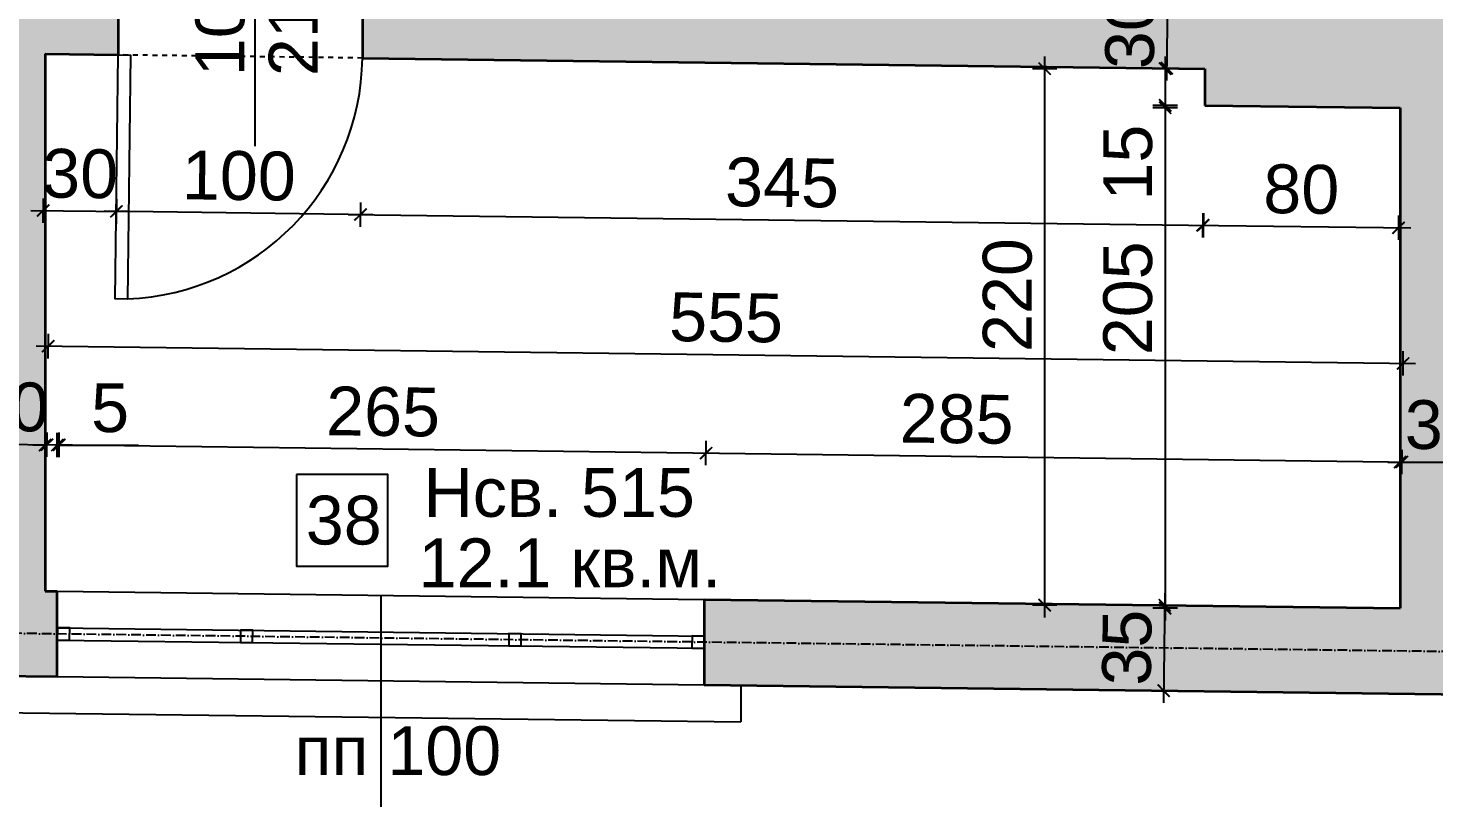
# Model space of a CAD drawing. Header units: inches. Extents: x -72385 to 39588, y -6525 to 66685.
# Drawn here: x -40819 to -40243, y 1096 to 1411 of the extents above; entities that cross this region are included whole.
import ezdxf

# ---------------------------------------------------------------- set-up
doc = ezdxf.new("R2010")
doc.units = ezdxf.units.IN
doc.header["$MEASUREMENT"] = 0
doc.linetypes.add('DashDot', pattern=[0.6, 0.4, -0.1, 0, -0.1])
doc.linetypes.add('Hidden', pattern=[0.4, 0.2, -0.2])
for name, color, linetype, lineweight in [('Врати', 251, 'Continuous', 25), ('Изгледни линии', 253, 'Continuous', 25), ('Надписи Hсв', 252, 'Continuous', 25), ('Надписи врати', 252, 'Continuous', 25), ('Надписи коти външни', 252, 'Continuous', 25), ('Надписи коти вътрешни', 252, 'Continuous', 25), ('Надписи номера на пом.', 252, 'Continuous', 25), ('Надписи площ', 252, 'Continuous', 25), ('Надписи прозорци', 252, 'Continuous', 25), ('Оси', 252, 'DashDot', 25), ('Прозорци', 251, 'Continuous', 25), ('Пунктир', 253, 'Hidden', 25), ('Разрезни линии', 7, 'Continuous', 35), ('Щрих стени', 254, 'Continuous', 25)]:
    doc.layers.add(name, color=color, linetype=linetype, lineweight=lineweight)
doc.styles.add('Arial Regular', font='arial.ttf')
doc.styles.get("Standard").update_dxf_attribs({"font": 'arial.ttf'})
doc.dimstyles.new('Annotative', dxfattribs={"dimscale": 0, "dimtxt": 20, "dimasz": 5, "dimexe": 5, "dimexo": 5, "dimgap": 5, "dimtad": 1, "dimdec": 0, "dimzin": 0, "dimdsep": 46, "dimtxsty": 'Standard', "dimblk": 'ARCHTICK', "dimcen": 5, "dimdle": 5, "dimadec": 0, "dimazin": 0, "dimtfac": 1, "dimtdec": 0, "dimtofl": 0, "dimtmove": 0, "dimatfit": 3, "dimldrblk": 'ARCHTICK', "dimfxl": 5, "dimfxlon": 1, "dimtolj": 1, "dimtzin": 0, "dimarcsym": 1})

# ---------------------------------------------------------------- blocks, each defined once
blk = doc.blocks.new('_ArchTick')
at = {"color": 0, "linetype": 'ByBlock', "const_width": 0.15}
blk.add_lwpolyline([(-0.5, -0.5), (0.5, 0.5)], dxfattribs=at)
blk = doc.blocks.new('*D1953')
at = {"layer": 'Defpoints', "color": 0, "ltscale": 50, "transparency": 16777216}
for p in [(-40812.34, 1400.9), (-40782.34, 1400.51), (-40783.15, 1336.37)]:
    blk.add_point(p, dxfattribs=at)
at = {"layer": 'Надписи коти вътрешни', "color": 0, "lineweight": -2, "ltscale": 50, "transparency": 16777216}
for p, q in [((-40813.09, 1341.75), (-40813.22, 1331.76)), ((-40818.15, 1336.82), (-40778.15, 1336.31)), ((-40783.09, 1341.37), (-40783.22, 1331.37))]:
    blk.add_line(p, q, dxfattribs=at)
at = {"layer": 'Надписи коти вътрешни', "color": 0, "lineweight": -2, "ltscale": 50, "transparency": 16777216, "xscale": 5, "yscale": 5, "zscale": 5}
for p, rotation in [((-40813.15, 1336.76), 179.2706286525393), ((-40783.15, 1336.37), 359.2706286525393)]:
    blk.add_blockref('_ArchTick', p, dxfattribs=dict(at, rotation=rotation))
at = {"layer": 'Надписи коти вътрешни', "color": 0, "ltscale": 50, "transparency": 16777216, "insert": (-40797.96, 1351.78), "char_height": 20, "attachment_point": 5, "rotation": 359.27063}
blk.add_mtext('\\A1;30', dxfattribs=at)
blk = doc.blocks.new('*D1896')
at = {"layer": 'Defpoints', "color": 0, "ltscale": 50, "transparency": 16777216}
for p in [(-40782.34, 1400.51), (-40682.34, 1399.24), (-40783.15, 1336.37)]:
    blk.add_point(p, dxfattribs=at)
at = {"layer": 'Надписи коти вътрешни', "color": 0, "lineweight": -2, "ltscale": 50, "transparency": 16777216}
for p, q in [((-40678.15, 1335.04), (-40788.15, 1336.44)), ((-40783.09, 1341.37), (-40783.22, 1331.37)), ((-40683.09, 1340.1), (-40683.22, 1330.1))]:
    blk.add_line(p, q, dxfattribs=at)
at = {"layer": 'Надписи коти вътрешни', "color": 0, "lineweight": -2, "ltscale": 50, "transparency": 16777216, "xscale": 5, "yscale": 5, "zscale": 5}
for p, rotation in [((-40783.15, 1336.37), 179.2706286525483), ((-40683.15, 1335.1), 359.2706286525483)]:
    blk.add_blockref('_ArchTick', p, dxfattribs=dict(at, rotation=rotation))
at = {"layer": 'Надписи коти вътрешни', "color": 0, "ltscale": 50, "transparency": 16777216, "insert": (-40732.96, 1350.95), "char_height": 20, "attachment_point": 5, "rotation": 359.27063}
blk.add_mtext('\\A1;100', dxfattribs=at)
blk = doc.blocks.new('*D1897')
at = {"layer": 'Defpoints', "color": 0, "ltscale": 50, "transparency": 16777216}
for p in [(-40682.34, 1399.24), (-40337.34, 1394.85), (-40338.15, 1330.71)]:
    blk.add_point(p, dxfattribs=at)
at = {"layer": 'Надписи коти вътрешни', "color": 0, "lineweight": -2, "ltscale": 50, "transparency": 16777216}
for p, q in [((-40683.09, 1340.1), (-40683.22, 1330.1)), ((-40688.15, 1335.16), (-40333.15, 1330.64)), ((-40338.09, 1335.71), (-40338.22, 1325.71))]:
    blk.add_line(p, q, dxfattribs=at)
at = {"layer": 'Надписи коти вътрешни', "color": 0, "lineweight": -2, "ltscale": 50, "transparency": 16777216, "xscale": 5, "yscale": 5, "zscale": 5}
for p, rotation in [((-40683.15, 1335.1), 179.2706286525475), ((-40338.15, 1330.71), 359.2706286525474)]:
    blk.add_blockref('_ArchTick', p, dxfattribs=dict(at, rotation=rotation))
at = {"layer": 'Надписи коти вътрешни', "color": 0, "ltscale": 50, "transparency": 16777216, "insert": (-40510.46, 1348.12), "char_height": 20, "attachment_point": 5, "rotation": 359.27063}
blk.add_mtext('\\A1;345', dxfattribs=at)
blk = doc.blocks.new('*D1898')
at = {"layer": 'Defpoints', "color": 0, "ltscale": 50, "transparency": 16777216}
for p in [(-40337.34, 1379.85), (-40257.34, 1378.83), (-40257.96, 1329.69)]:
    blk.add_point(p, dxfattribs=at)
at = {"layer": 'Надписи коти вътрешни', "color": 0, "lineweight": -2, "ltscale": 50, "transparency": 16777216}
for p, q in [((-40342.96, 1330.77), (-40252.96, 1329.62)), ((-40337.9, 1335.71), (-40338.03, 1325.71)), ((-40257.9, 1334.69), (-40258.03, 1324.69))]:
    blk.add_line(p, q, dxfattribs=at)
at = {"layer": 'Надписи коти вътрешни', "color": 0, "lineweight": -2, "ltscale": 50, "transparency": 16777216, "xscale": 5, "yscale": 5, "zscale": 5}
for p, rotation in [((-40337.96, 1330.71), 179.2706286525489), ((-40257.96, 1329.69), 359.2706286525489)]:
    blk.add_blockref('_ArchTick', p, dxfattribs=dict(at, rotation=rotation))
at = {"layer": 'Надписи коти вътрешни', "color": 0, "ltscale": 50, "transparency": 16777216, "insert": (-40297.77, 1345.41), "char_height": 20, "attachment_point": 5, "rotation": 359.27063}
blk.add_mtext('\\A1;80', dxfattribs=at)
blk = doc.blocks.new('*D7972')
at = {"layer": 'Defpoints', "color": 0, "ltscale": 50, "transparency": 16777216}
for p in [(-40337.34, 1394.85), (-40353.55, 1379.85), (-40337.34, 1379.85)]:
    blk.add_point(p, dxfattribs=at)
at = {"layer": 'Надписи коти вътрешни', "color": 0, "lineweight": -2, "ltscale": 50, "transparency": 16777216}
for p, q in [((-40353.55, 1399.85), (-40353.55, 1379.85)), ((-40348.55, 1394.85), (-40358.55, 1394.85)), ((-40348.55, 1379.85), (-40358.55, 1379.85)), ((-40353.55, 1379.85), (-40353.55, 1337.93))]:
    blk.add_line(p, q, dxfattribs=at)
at = {"layer": 'Надписи коти вътрешни', "color": 0, "lineweight": -2, "ltscale": 50, "transparency": 16777216, "xscale": 5, "yscale": 5, "zscale": 5}
for p, rotation in [((-40353.55, 1394.85), 90), ((-40353.55, 1379.85), 270)]:
    blk.add_blockref('_ArchTick', p, dxfattribs=dict(at, rotation=rotation))
at = {"layer": 'Надписи коти вътрешни', "color": 0, "ltscale": 50, "transparency": 16777216, "insert": (-40368.77, 1356.39), "char_height": 20, "attachment_point": 5, "rotation": 90}
blk.add_mtext('\\A1;15', dxfattribs=at)
blk = doc.blocks.new('*D8288')
at = {"layer": 'Defpoints', "color": 0, "ltscale": 50, "transparency": 16777216}
for p in [(-40257.34, 1378.83), (-40353.55, 1173.81), (-40257.34, 1173.81)]:
    blk.add_point(p, dxfattribs=at)
at = {"layer": 'Надписи коти вътрешни', "color": 0, "lineweight": -2, "ltscale": 50, "transparency": 16777216}
for p, q in [((-40353.55, 1383.83), (-40353.55, 1168.81)), ((-40348.55, 1378.83), (-40358.55, 1378.83)), ((-40348.55, 1173.81), (-40358.55, 1173.81))]:
    blk.add_line(p, q, dxfattribs=at)
at = {"layer": 'Надписи коти вътрешни', "color": 0, "lineweight": -2, "ltscale": 50, "transparency": 16777216, "xscale": 5, "yscale": 5, "zscale": 5}
for p, rotation in [((-40353.55, 1378.83), 90), ((-40353.55, 1173.81), 270)]:
    blk.add_blockref('_ArchTick', p, dxfattribs=dict(at, rotation=rotation))
at = {"layer": 'Надписи коти вътрешни', "color": 0, "ltscale": 50, "transparency": 16777216, "insert": (-40368.77, 1300.8), "char_height": 20, "attachment_point": 5, "rotation": 90}
blk.add_mtext('\\A1;205', dxfattribs=at)
blk = doc.blocks.new('*D1899')
at = {"layer": 'Defpoints', "color": 0, "ltscale": 50, "transparency": 16777216}
for p in [(-40256.06, 1274.14), (-40812.34, 1180.88), (-40257.34, 1173.81)]:
    blk.add_point(p, dxfattribs=at)
at = {"layer": 'Надписи коти вътрешни', "color": 0, "lineweight": -2, "ltscale": 50, "transparency": 16777216}
for p, q in [((-40811.12, 1276.2), (-40811, 1286.2)), ((-40816.06, 1281.27), (-40251.06, 1274.08)), ((-40256.12, 1269.14), (-40256, 1279.14))]:
    blk.add_line(p, q, dxfattribs=at)
at = {"layer": 'Надписи коти вътрешни', "color": 0, "lineweight": -2, "ltscale": 50, "transparency": 16777216, "xscale": 5, "yscale": 5, "zscale": 5}
for p, rotation in [((-40811.06, 1281.2), 179.2706286525474), ((-40256.06, 1274.14), 359.2706286525474)]:
    blk.add_blockref('_ArchTick', p, dxfattribs=dict(at, rotation=rotation))
at = {"layer": 'Надписи коти вътрешни', "color": 0, "ltscale": 50, "transparency": 16777216, "insert": (-40533.37, 1292.84), "char_height": 20, "attachment_point": 5, "rotation": 359.27063}
blk.add_mtext('\\A1;555', dxfattribs=at)
blk = doc.blocks.new('*D8287')
at = {"layer": 'Defpoints', "color": 0, "ltscale": 50, "transparency": 16777216}
for p in [(-40402.89, 1394.85), (-40358.55, 1394.85), (-40358.54, 1175.1)]:
    blk.add_point(p, dxfattribs=at)
at = {"layer": 'Надписи коти вътрешни', "color": 0, "lineweight": -2, "ltscale": 50, "transparency": 16777216}
for p, q in [((-40402.89, 1170.1), (-40402.89, 1399.85)), ((-40397.89, 1394.85), (-40407.89, 1394.85)), ((-40397.89, 1175.1), (-40407.89, 1175.1))]:
    blk.add_line(p, q, dxfattribs=at)
at = {"layer": 'Надписи коти вътрешни', "color": 0, "lineweight": -2, "ltscale": 50, "transparency": 16777216, "xscale": 5, "yscale": 5, "zscale": 5}
for p, rotation in [((-40402.89, 1394.85), 90), ((-40402.89, 1175.1), 270)]:
    blk.add_blockref('_ArchTick', p, dxfattribs=dict(at, rotation=rotation))
at = {"layer": 'Надписи коти вътрешни', "color": 0, "ltscale": 50, "transparency": 16777216, "insert": (-40418.1, 1302.12), "char_height": 20, "attachment_point": 5, "rotation": 90}
blk.add_mtext('\\A1;220', dxfattribs=at)
blk = doc.blocks.new('*D7912')
at = {"layer": 'Defpoints', "color": 0, "ltscale": 50, "transparency": 16777216}
for p in [(-40541.57, 1237.4), (-40807.34, 1180.81), (-40542.34, 1177.44)]:
    blk.add_point(p, dxfattribs=at)
at = {"layer": 'Надписи коти вътрешни', "color": 0, "lineweight": -2, "ltscale": 50, "transparency": 16777216}
for p, q in [((-40806.64, 1235.78), (-40806.51, 1245.77)), ((-40811.57, 1240.84), (-40536.57, 1237.34)), ((-40541.64, 1232.4), (-40541.51, 1242.4))]:
    blk.add_line(p, q, dxfattribs=at)
at = {"layer": 'Надписи коти вътрешни', "color": 0, "lineweight": -2, "ltscale": 50, "transparency": 16777216, "xscale": 5, "yscale": 5, "zscale": 5}
for p, rotation in [((-40806.57, 1240.78), 179.2706286525478), ((-40541.57, 1237.4), 359.2706286525477)]:
    blk.add_blockref('_ArchTick', p, dxfattribs=dict(at, rotation=rotation))
at = {"layer": 'Надписи коти вътрешни', "color": 0, "ltscale": 50, "transparency": 16777216, "insert": (-40673.88, 1254.3), "char_height": 20, "attachment_point": 5, "rotation": 359.27063}
blk.add_mtext('\\A1;265', dxfattribs=at)
blk = doc.blocks.new('*D8289')
at = {"layer": 'Defpoints', "color": 0, "ltscale": 50, "transparency": 16777216}
for p in [(-40256.57, 1233.77), (-40542.34, 1177.44), (-40257.34, 1173.81)]:
    blk.add_point(p, dxfattribs=at)
at = {"layer": 'Надписи коти вътрешни', "color": 0, "lineweight": -2, "ltscale": 50, "transparency": 16777216}
for p, q in [((-40541.64, 1232.4), (-40541.51, 1242.4)), ((-40256.64, 1228.77), (-40256.51, 1238.77)), ((-40546.57, 1237.47), (-40251.57, 1233.71))]:
    blk.add_line(p, q, dxfattribs=at)
at = {"layer": 'Надписи коти вътрешни', "color": 0, "lineweight": -2, "ltscale": 50, "transparency": 16777216, "xscale": 5, "yscale": 5, "zscale": 5}
for p, rotation in [((-40541.57, 1237.4), 179.2706286525477), ((-40256.57, 1233.77), 359.2706286525477)]:
    blk.add_blockref('_ArchTick', p, dxfattribs=dict(at, rotation=rotation))
at = {"layer": 'Надписи коти вътрешни', "color": 0, "ltscale": 50, "transparency": 16777216, "insert": (-40438.95, 1251.31), "char_height": 20, "attachment_point": 5, "rotation": 359.27063}
blk.add_mtext('\\A1;285', dxfattribs=at)
blk = doc.blocks.new('*D6300')
at = {"layer": 'Defpoints', "color": 0, "ltscale": 50, "transparency": 16777216}
for p in [(-40542.34, 1142.44), (-40222.34, 1138.36), (-40545.3, 909.96)]:
    blk.add_point(p, dxfattribs=at)
at = {"layer": 'Надписи коти външни', "color": 0, "lineweight": -2, "ltscale": 50, "transparency": 16777216}
for p, q in [((-40220.3, 905.82), (-40550.3, 910.02)), ((-40545.23, 914.96), (-40545.36, 904.96)), ((-40225.23, 910.88), (-40225.36, 900.88))]:
    blk.add_line(p, q, dxfattribs=at)
at = {"layer": 'Надписи коти външни', "color": 0, "lineweight": -2, "ltscale": 50, "transparency": 16777216, "xscale": 5, "yscale": 5, "zscale": 5}
for p, rotation in [((-40545.3, 909.96), 179.2706286525475), ((-40225.3, 905.88), 359.2706286525476)]:
    blk.add_blockref('_ArchTick', p, dxfattribs=dict(at, rotation=rotation))
at = {"layer": 'Надписи коти външни', "color": 0, "ltscale": 50, "transparency": 16777216, "insert": (-40385.1, 923.14), "char_height": 20, "attachment_point": 5, "rotation": 359.27063}
blk.add_mtext('\\A1;320', dxfattribs=at)
blk = doc.blocks.new('*D6301')
at = {"layer": 'Defpoints', "color": 0, "ltscale": 50, "transparency": 16777216}
for p in [(-40807.34, 1145.81), (-40542.34, 1142.44), (-40810.3, 913.33)]:
    blk.add_point(p, dxfattribs=at)
at = {"layer": 'Надписи коти външни', "color": 0, "lineweight": -2, "ltscale": 50, "transparency": 16777216}
for p, q in [((-40810.23, 918.33), (-40810.36, 908.33)), ((-40540.3, 909.89), (-40815.3, 913.39)), ((-40545.23, 914.96), (-40545.36, 904.96))]:
    blk.add_line(p, q, dxfattribs=at)
at = {"layer": 'Надписи коти външни', "color": 0, "lineweight": -2, "ltscale": 50, "transparency": 16777216, "xscale": 5, "yscale": 5, "zscale": 5}
for p, rotation in [((-40810.3, 913.33), 179.270628652547), ((-40545.3, 909.96), 359.270628652547)]:
    blk.add_blockref('_ArchTick', p, dxfattribs=dict(at, rotation=rotation))
at = {"layer": 'Надписи коти външни', "color": 0, "ltscale": 50, "transparency": 16777216, "insert": (-40677.6, 926.85), "char_height": 20, "attachment_point": 5, "rotation": 359.27063}
blk.add_mtext('\\A1;265', dxfattribs=at)
blk = doc.blocks.new('*D6396')
at = {"layer": 'Defpoints', "color": 0, "ltscale": 50, "transparency": 16777216}
for p in [(-40842.34, 1146.26), (-40807.34, 1145.81), (-40810.3, 913.33)]:
    blk.add_point(p, dxfattribs=at)
at = {"layer": 'Надписи коти външни', "color": 0, "lineweight": -2, "ltscale": 50, "transparency": 16777216}
for p, q in [((-40845.23, 918.78), (-40845.36, 908.78)), ((-40810.23, 918.33), (-40810.36, 908.33)), ((-40850.3, 913.84), (-40805.3, 913.27))]:
    blk.add_line(p, q, dxfattribs=at)
at = {"layer": 'Надписи коти външни', "color": 0, "lineweight": -2, "ltscale": 50, "transparency": 16777216, "xscale": 5, "yscale": 5, "zscale": 5}
for p, rotation in [((-40845.3, 913.78), 179.2706286525522), ((-40810.3, 913.33), 359.2706286525522)]:
    blk.add_blockref('_ArchTick', p, dxfattribs=dict(at, rotation=rotation))
at = {"layer": 'Надписи коти външни', "color": 0, "ltscale": 50, "transparency": 16777216, "insert": (-40827.6, 928.77), "char_height": 20, "attachment_point": 5, "rotation": 359.27063}
blk.add_mtext('\\A1;35', dxfattribs=at)
blk = doc.blocks.new('*D6427')
at = {"layer": 'Defpoints', "color": 0, "ltscale": 50, "transparency": 16777216}
for p in [(-52317.34, 1292.34), (-40222.34, 1138.36), (-40226.57, 805.89)]:
    blk.add_point(p, dxfattribs=at)
at = {"layer": 'Надписи коти външни', "color": 0, "lineweight": -2, "ltscale": 50, "transparency": 16777216}
for p, q in [((-52321.51, 964.87), (-52321.63, 954.87)), ((-52326.57, 959.93), (-40221.57, 805.83)), ((-40226.51, 810.89), (-40226.63, 800.89))]:
    blk.add_line(p, q, dxfattribs=at)
at = {"layer": 'Надписи коти външни', "color": 0, "lineweight": -2, "ltscale": 50, "transparency": 16777216, "xscale": 5, "yscale": 5, "zscale": 5}
for p, rotation in [((-52321.57, 959.87), 179.2706286525472), ((-40226.57, 805.89), 359.2706286525473)]:
    blk.add_blockref('_ArchTick', p, dxfattribs=dict(at, rotation=rotation))
at = {"layer": 'Надписи коти външни', "color": 0, "ltscale": 50, "transparency": 16777216, "insert": (-46273.88, 898.09), "char_height": 20, "attachment_point": 5, "rotation": 359.27063}
blk.add_mtext('\\A1;12095', dxfattribs=at)
blk = doc.blocks.new('*D7910')
at = {"layer": 'Defpoints', "color": 0, "ltscale": 10, "transparency": 16777216}
for p in [(-40811.57, 1240.84), (-40842.34, 1181.26), (-40812.34, 1180.88)]:
    blk.add_point(p, dxfattribs=at)
at = {"layer": 'Надписи коти вътрешни', "color": 0, "lineweight": -2, "ltscale": 10, "transparency": 16777216}
for p, q in [((-40841.64, 1236.22), (-40841.51, 1246.22)), ((-40811.64, 1235.84), (-40811.51, 1245.84)), ((-40846.57, 1241.29), (-40806.57, 1240.78))]:
    blk.add_line(p, q, dxfattribs=at)
at = {"layer": 'Надписи коти вътрешни', "color": 0, "lineweight": -2, "ltscale": 10, "transparency": 16777216, "xscale": 5, "yscale": 5, "zscale": 5}
for p, rotation in [((-40841.57, 1241.22), 179.2706286526192), ((-40811.57, 1240.84), 359.2706286526192)]:
    blk.add_blockref('_ArchTick', p, dxfattribs=dict(at, rotation=rotation))
at = {"layer": 'Надписи коти вътрешни', "color": 0, "ltscale": 10, "transparency": 16777216, "insert": (-40826.38, 1256.25), "char_height": 20, "attachment_point": 5, "rotation": 359.27063}
blk.add_mtext('\\A1;30', dxfattribs=at)
blk = doc.blocks.new('*D7911')
at = {"layer": 'Defpoints', "color": 0, "ltscale": 10, "transparency": 16777216}
for p in [(-40807.34, 1240.68), (-40812.34, 1180.88), (-40807.34, 1180.88)]:
    blk.add_point(p, dxfattribs=at)
at = {"layer": 'Надписи коти вътрешни', "color": 0, "lineweight": -2, "ltscale": 10, "transparency": 16777216}
for p, q in [((-40812.34, 1235.68), (-40812.34, 1245.68)), ((-40807.34, 1235.68), (-40807.34, 1245.68)), ((-40812.34, 1240.68), (-40817.34, 1240.68)), ((-40807.34, 1240.68), (-40774.08, 1240.68))]:
    blk.add_line(p, q, dxfattribs=at)
at = {"layer": 'Надписи коти вътрешни', "color": 0, "lineweight": -2, "ltscale": 10, "transparency": 16777216, "xscale": 5, "yscale": 5, "zscale": 5}
blk.add_blockref('_ArchTick', (-40812.34, 1240.68), dxfattribs=at)
at = {"layer": 'Надписи коти вътрешни', "color": 0, "lineweight": -2, "ltscale": 10, "transparency": 16777216, "xscale": 5, "yscale": 5, "zscale": 5, "rotation": 180}
blk.add_blockref('_ArchTick', (-40807.34, 1240.68), dxfattribs=at)
at = {"layer": 'Надписи коти вътрешни', "color": 0, "ltscale": 10, "transparency": 16777216, "insert": (-40785.71, 1255.85), "char_height": 20, "attachment_point": 5}
blk.add_mtext('\\A1;5', dxfattribs=at)
blk = doc.blocks.new('*D7971')
at = {"layer": 'Defpoints', "color": 0, "ltscale": 10, "transparency": 16777216}
for p in [(-40352.46, 1425.04), (-40336.96, 1424.85), (-40337.34, 1394.85)]:
    blk.add_point(p, dxfattribs=at)
at = {"layer": 'Надписи коти вътрешни', "color": 0, "lineweight": -2, "ltscale": 10, "transparency": 16777216}
for p, q in [((-40352.91, 1390.05), (-40352.4, 1430.04)), ((-40347.46, 1424.98), (-40357.46, 1425.11)), ((-40347.84, 1394.98), (-40357.84, 1395.11))]:
    blk.add_line(p, q, dxfattribs=at)
at = {"layer": 'Надписи коти вътрешни', "color": 0, "lineweight": -2, "ltscale": 10, "transparency": 16777216, "xscale": 5, "yscale": 5, "zscale": 5}
for p, rotation in [((-40352.46, 1425.04), 89.27062865253528), ((-40352.84, 1395.05), 269.2706286525352)]:
    blk.add_blockref('_ArchTick', p, dxfattribs=dict(at, rotation=rotation))
at = {"layer": 'Надписи коти вътрешни', "color": 0, "ltscale": 10, "transparency": 16777216, "insert": (-40367.87, 1410.24), "char_height": 20, "attachment_point": 5, "rotation": 89.27063}
blk.add_mtext('\\A1;30', dxfattribs=at)
blk = doc.blocks.new('*D7973')
at = {"layer": 'Defpoints', "color": 0, "ltscale": 10, "transparency": 16777216}
for p in [(-40336.35, 1174.82), (-40354.15, 1140.04), (-40336.79, 1139.82)]:
    blk.add_point(p, dxfattribs=at)
at = {"layer": 'Надписи коти вътрешни', "color": 0, "lineweight": -2, "ltscale": 10, "transparency": 16777216}
for p, q in [((-40348.7, 1174.98), (-40358.7, 1175.1)), ((-40353.64, 1180.04), (-40354.21, 1135.04)), ((-40349.15, 1139.98), (-40359.15, 1140.11))]:
    blk.add_line(p, q, dxfattribs=at)
at = {"layer": 'Надписи коти вътрешни', "color": 0, "lineweight": -2, "ltscale": 10, "transparency": 16777216, "xscale": 5, "yscale": 5, "zscale": 5}
for p, rotation in [((-40353.7, 1175.04), 89.27062865254531), ((-40354.15, 1140.04), 269.2706286525453)]:
    blk.add_blockref('_ArchTick', p, dxfattribs=dict(at, rotation=rotation))
at = {"layer": 'Надписи коти вътрешни', "color": 0, "ltscale": 10, "transparency": 16777216, "insert": (-40369.14, 1157.73), "char_height": 20, "attachment_point": 5, "rotation": 89.27063}
blk.add_mtext('\\A1;35', dxfattribs=at)
blk = doc.blocks.new('*D7991')
at = {"layer": 'Defpoints', "color": 0, "ltscale": 10, "transparency": 16777216}
for p in [(-40222.34, 1233.71), (-40257.34, 1218.4), (-40222.34, 1218.4)]:
    blk.add_point(p, dxfattribs=at)
at = {"layer": 'Надписи коти вътрешни', "color": 0, "lineweight": -2, "ltscale": 10, "transparency": 16777216}
for p, q in [((-40257.34, 1228.71), (-40257.34, 1238.71)), ((-40222.34, 1228.71), (-40222.34, 1238.71)), ((-40262.34, 1233.71), (-40217.34, 1233.71))]:
    blk.add_line(p, q, dxfattribs=at)
at = {"layer": 'Надписи коти вътрешни', "color": 0, "lineweight": -2, "ltscale": 10, "transparency": 16777216, "xscale": 5, "yscale": 5, "zscale": 5, "rotation": 180}
blk.add_blockref('_ArchTick', (-40257.34, 1233.71), dxfattribs=at)
at = {"layer": 'Надписи коти вътрешни', "color": 0, "lineweight": -2, "ltscale": 10, "transparency": 16777216, "xscale": 5, "yscale": 5, "zscale": 5}
blk.add_blockref('_ArchTick', (-40222.34, 1233.71), dxfattribs=at)
at = {"layer": 'Надписи коти вътрешни', "color": 0, "ltscale": 10, "transparency": 16777216, "insert": (-40239.84, 1248.93), "char_height": 20, "attachment_point": 5}
blk.add_mtext('\\A1;35', dxfattribs=at)

msp = doc.modelspace()

# ---------------------------------------------------------------- hatches: boundary and pattern name
at = {"layer": 'Щрих стени', "ltscale": 10}
h = msp.add_hatch(color=256, dxfattribs=at)
h.dxf.hatch_style = 1
h.paths.add_polyline_path([(-41112.34, 1404.71), (-40967.34, 1402.87), (-40967.34, 1432.87), (-41112.34, 1434.72), (-41112.34, 1499.72), (-41142.34, 1500.1), (-41142.34, 1150.08), (-41107.34, 1149.63), (-41107.34, 1194.63), (-41112.34, 1194.7)])
h.paths.add_polyline_path([(-40782.34, 1430.52), (-40867.34, 1431.6), (-40867.34, 1401.6), (-40842.34, 1401.28), (-40842.34, 1181.26), (-40842.34, 1146.26), (-40807.34, 1145.81), (-40807.34, 1180.81), (-40812.34, 1180.88), (-40812.34, 1400.9), (-40782.34, 1400.51)])
h.paths.add_polyline_path([(-40207.34, 1423.2), (-40682.34, 1429.24), (-40682.34, 1399.24), (-40337.34, 1394.85), (-40337.34, 1379.85), (-40257.34, 1378.83), (-40257.34, 1173.81), (-40542.34, 1177.44), (-40542.34, 1142.44), (-40222.34, 1138.36), (-40222.34, 1403.39), (-40207.34, 1403.19)])
h.paths.add_polyline_path([(-40222.34, 2498.47), (-40257.34, 2498.92), (-40257.34, 1773.86), (-40422.34, 1775.96), (-40422.34, 1815.96), (-40452.34, 1816.35), (-40452.34, 1776.34), (-40932.34, 1782.45), (-40932.34, 1807.46), (-40962.34, 1807.84), (-40962.34, 1782.84), (-40987.34, 1783.15), (-40987.34, 1753.15), (-40207.34, 1743.22), (-40207.34, 1763.22), (-40222.34, 1763.41)])
h.paths.add_polyline_path([(-40932.34, 2757.53), (-40917.34, 2757.34), (-40917.34, 2787.34), (-40962.34, 2787.92), (-40962.34, 1907.85), (-40932.34, 1907.46)])
h.paths.add_polyline_path([(-40422.34, 2781.04), (-40662.34, 2784.1), (-40662.34, 2809.1), (-40692.34, 2809.48), (-40692.34, 2784.48), (-40817.34, 2786.07), (-40817.34, 2756.07), (-40452.34, 2751.42), (-40452.34, 1916.35), (-40422.34, 1915.97)])
h.paths.add_polyline_path([(-40662.34, 2384.07), (-40697.34, 2384.51), (-40697.34, 2339.51), (-40662.34, 2339.06)], flags=17)
h.paths.add_polyline_path([(-40222.34, 2973.51), (-40717.34, 2979.81), (-40717.34, 2964.81), (-40742.34, 2965.13), (-40742.34, 2945.13), (-40692.34, 2944.49), (-40692.34, 2939.49), (-40662.34, 2939.11), (-40662.34, 2944.11), (-40257.34, 2938.96), (-40257.34, 2638.93), (-40222.34, 2638.49)])

# ---------------------------------------------------------------- linework, layer by layer
at = {"layer": 'Врати', "ltscale": 50}
msp.add_lwpolyline([(-40782.34, 1400.51), (-40777.34, 1400.45), (-40778.61, 1300.46), (-40783.61, 1300.52)], close=True, dxfattribs=at)
msp.add_arc((-40782.34, 1400.51), 100, 272.13661, 359.27063, dxfattribs=at)
at = {"layer": 'Изгледни линии', "ltscale": 50}
for p, q in [((-47152.34, 1211.59), (-40527.34, 1127.25)), ((-40807.34, 1180.81), (-40542.34, 1177.44)), ((-40807.34, 1145.81), (-40542.34, 1142.44)), ((-40527.34, 1142.25), (-40527.34, 1127.25))]:
    msp.add_line(p, q, dxfattribs=at)
at = {"layer": 'Надписи врати', "ltscale": 50}
msp.add_line((-40726.24, 1363.15), (-40726.24, 1463.15), dxfattribs=at)
at = {"layer": 'Надписи номера на пом.', "ltscale": 50}
msp.add_lwpolyline([(-40709.4, 1228.62), (-40709.4, 1191.12), (-40671.9, 1191.12), (-40671.9, 1228.62)], close=True, dxfattribs=at)
at = {"layer": 'Надписи прозорци', "ltscale": 50}
msp.add_line((-40674.84, 1179.13), (-40674.84, 1035.98), dxfattribs=at)
at = {"layer": 'Оси', "ltscale": 10}
msp.add_line((-39839.84, 1151), (-52699.84, 1314.71), dxfattribs=at)
at = {"layer": 'Прозорци', "ltscale": 50}
for p, q in [((-40807.34, 1165.81), (-40542.34, 1162.44)), ((-40807.34, 1160.81), (-40542.34, 1157.44))]:
    msp.add_line(p, q, dxfattribs=at)
for points in [[(-40807.34, 1160.81), (-40802.34, 1160.75), (-40802.27, 1165.75), (-40807.27, 1165.81), (-40807.34, 1160.81)], [(-40732.35, 1159.86), (-40727.35, 1159.79), (-40727.29, 1164.79), (-40732.29, 1164.86), (-40732.35, 1159.86)], [(-40622.39, 1158.46), (-40617.39, 1158.39), (-40617.33, 1163.39), (-40622.32, 1163.46), (-40622.39, 1158.46)], [(-40547.4, 1157.51), (-40542.4, 1157.44), (-40542.34, 1162.44), (-40547.34, 1162.51), (-40547.4, 1157.51)]]:
    msp.add_lwpolyline(points, dxfattribs=at)
at = {"layer": 'Пунктир', "ltscale": 10}
msp.add_line((-40682.34, 1399.24), (-40782.34, 1400.51), dxfattribs=at)
at = {"layer": 'Разрезни линии', "ltscale": 50}
for p, q in [((-40782.34, 1430.52), (-40782.34, 1400.51)), ((-40682.34, 1429.24), (-40682.34, 1399.24)), ((-40812.34, 1400.9), (-40812.34, 1180.88)), ((-40812.34, 1400.9), (-40782.34, 1400.51)), ((-40682.34, 1399.24), (-40337.34, 1394.85)), ((-40337.34, 1394.85), (-40337.34, 1379.85)), ((-40337.34, 1379.85), (-40257.34, 1378.83)), ((-40257.34, 1378.83), (-40257.34, 1173.81)), ((-40812.34, 1180.88), (-40807.34, 1180.81)), ((-40807.34, 1145.81), (-40807.34, 1180.81)), ((-40542.34, 1177.44), (-40257.34, 1173.81)), ((-40542.34, 1177.44), (-40542.34, 1142.44)), ((-40842.34, 1146.26), (-40807.34, 1145.81)), ((-40542.34, 1142.44), (-40222.34, 1138.36))]:
    msp.add_line(p, q, dxfattribs=at)

# ---------------------------------------------------------------- texts
at = {"layer": 'Надписи Hсв', "ltscale": 100, "insert": (-40657.32, 1231.27), "char_height": 20, "width": 180.4891, "attachment_point": 1, "style": 'Arial Regular'}
msp.add_mtext('\\pxt8;Hсв. 515', dxfattribs=at)
at = {"layer": 'Надписи врати', "ltscale": 100, "char_height": 20, "width": 180.4891, "attachment_point": 1, "rotation": 90, "style": 'Arial Regular'}
for s, insert in [('100', (-40750.75, 1391.81)), ('210', (-40720.75, 1391.81))]:
    msp.add_mtext(s, dxfattribs=dict(at, insert=insert))
at = {"layer": 'Надписи номера на пом.', "ltscale": 100, "insert": (-40780.25, 1219.94), "char_height": 20, "width": 180.4891, "attachment_point": 1, "style": 'Arial Regular'}
msp.add_mtext('\\pxqc;38', dxfattribs=at)
at = {"layer": 'Надписи площ', "ltscale": 100, "insert": (-40659.35, 1202.45), "char_height": 20, "width": 180.4891, "attachment_point": 1, "style": 'Arial Regular'}
msp.add_mtext('12.1 кв.м.', dxfattribs=at)
at = {"layer": 'Надписи прозорци', "ltscale": 100, "insert": (-40710.15, 1125.48), "char_height": 20, "width": 180.4891, "attachment_point": 1, "style": 'Arial Regular'}
msp.add_mtext('пп 100', dxfattribs=at)

# ---------------------------------------------------------------- dimensions: what is measured, and where the dimension line sits
at = {"layer": 'Надписи коти външни', "ltscale": 50}
dim = msp.add_aligned_dim(p1=(-52317.34, 1292.34), p2=(-40222.34, 1138.36), distance=-332.5, text='12095', dimstyle='Annotative', override={"dimscale": 0, "dimtix": 0, "dimtofl": 0, "dimtmove": 0, "dimatfit": 3}, dxfattribs=at)
dim.commit()
dim.dimension.update_dxf_attribs({"geometry": '*D6427', "text_midpoint": (-46273.88, 898.09)})
dim = msp.add_linear_dim(base=(-40810.3, 913.33), p1=(-40842.34, 1146.26), p2=(-40807.34, 1145.81), angle=359.27063, dimstyle='Annotative', override={"dimscale": 0, "dimtix": 0, "dimtofl": 0, "dimtmove": 0, "dimatfit": 3}, dxfattribs=at)
dim.commit()
dim.dimension.update_dxf_attribs({"geometry": '*D6396', "text_midpoint": (-40827.8, 913.55), "dimtype": 129})
for p1, p2, picture, middle in [((-40542.34, 1142.44), (-40807.34, 1145.81), '*D6301', (-40677.6, 926.85)), ((-40222.34, 1138.36), (-40542.34, 1142.44), '*D6300', (-40385.1, 923.14))]:
    dim = msp.add_aligned_dim(p1=p1, p2=p2, distance=232.5, dimstyle='Annotative', override={"dimscale": 0, "dimtix": 0, "dimtofl": 0, "dimtmove": 0, "dimatfit": 3}, dxfattribs=at)
    dim.commit()
    dim.dimension.update_dxf_attribs({"geometry": picture, "text_midpoint": middle})
at = {"layer": 'Надписи коти вътрешни', "ltscale": 10}
for base, p1, p2, angle, picture, middle in [((-40352.46, 1425.04), (-40337.34, 1394.85), (-40336.96, 1424.85), 89.27063, '*D7971', (-40352.65, 1410.04)), ((-40811.57, 1240.84), (-40842.34, 1181.26), (-40812.34, 1180.88), 359.27063, '*D7910', (-40826.57, 1241.03)), ((-40222.34, 1233.71), (-40257.34, 1218.4), (-40222.34, 1218.4), 0, '*D7991', (-40239.84, 1233.71)), ((-40354.15, 1140.04), (-40336.35, 1174.82), (-40336.79, 1139.82), 269.27063, '*D7973', (-40353.93, 1157.54))]:
    dim = msp.add_linear_dim(base=base, p1=p1, p2=p2, angle=angle, dimstyle='Annotative', override={"dimscale": 0, "dimtix": 0, "dimtofl": 0, "dimtmove": 0, "dimatfit": 3}, dxfattribs=at)
    dim.commit()
    dim.dimension.update_dxf_attribs({"geometry": picture, "text_midpoint": middle, "dimtype": 129})
at = {"layer": 'Надписи коти вътрешни', "ltscale": 50}
for base, p1, p2, angle, picture, middle, dimtype in [((-40783.15, 1336.37), (-40812.34, 1400.9), (-40782.34, 1400.51), 359.27063, '*D1953', (-40798.15, 1336.56), 129), ((-40402.89, 1394.85), (-40358.54, 1175.1), (-40358.55, 1394.85), 90, '*D8287', (-40402.89, 1302.12), 128), ((-40353.55, 1379.85), (-40337.34, 1394.85), (-40337.34, 1379.85), 90, '*D7972', (-40353.55, 1356.39), 128), ((-40353.55, 1173.81), (-40257.34, 1378.83), (-40257.34, 1173.81), 90, '*D8288', (-40353.55, 1300.8), 128), ((-40256.57, 1233.77), (-40542.34, 1177.44), (-40257.34, 1173.81), 359.27063, '*D8289', (-40439.15, 1236.1), 129)]:
    dim = msp.add_linear_dim(base=base, p1=p1, p2=p2, angle=angle, dimstyle='Annotative', override={"dimscale": 0, "dimtix": 0, "dimtofl": 0, "dimtmove": 0, "dimatfit": 3}, dxfattribs=at)
    dim.commit()
    dim.dimension.update_dxf_attribs({"geometry": picture, "text_midpoint": middle, "dimtype": dimtype})
for p1, p2, distance, picture, middle in [((-40682.34, 1399.24), (-40782.34, 1400.51), 64.15, '*D1896', (-40732.96, 1350.95)), ((-40682.34, 1399.24), (-40337.34, 1394.85), -64.15, '*D1897', (-40510.46, 1348.12)), ((-40337.34, 1379.85), (-40257.34, 1378.83), -49.15, '*D1898', (-40297.77, 1345.41)), ((-40812.34, 1180.88), (-40257.34, 1173.81), 100.33, '*D1899', (-40533.37, 1292.84)), ((-40807.34, 1180.81), (-40542.34, 1177.44), 59.97, '*D7912', (-40673.88, 1254.3))]:
    dim = msp.add_aligned_dim(p1=p1, p2=p2, distance=distance, dimstyle='Annotative', override={"dimscale": 0, "dimtix": 0, "dimtofl": 0, "dimtmove": 0, "dimatfit": 3}, dxfattribs=at)
    dim.commit()
    dim.dimension.update_dxf_attribs({"geometry": picture, "text_midpoint": middle})
at = {"layer": 'Надписи коти вътрешни', "ltscale": 10}
dim = msp.add_aligned_dim(p1=(-40812.34, 1180.88), p2=(-40807.34, 1180.88), distance=59.8, dimstyle='Annotative', override={"dimscale": 0, "dimtix": 0, "dimtofl": 0, "dimtmove": 0, "dimatfit": 3}, dxfattribs=at)
dim.commit()
dim.dimension.update_dxf_attribs({"geometry": '*D7911', "text_midpoint": (-40785.71, 1255.85)})

doc.saveas('drawing.dxf')
